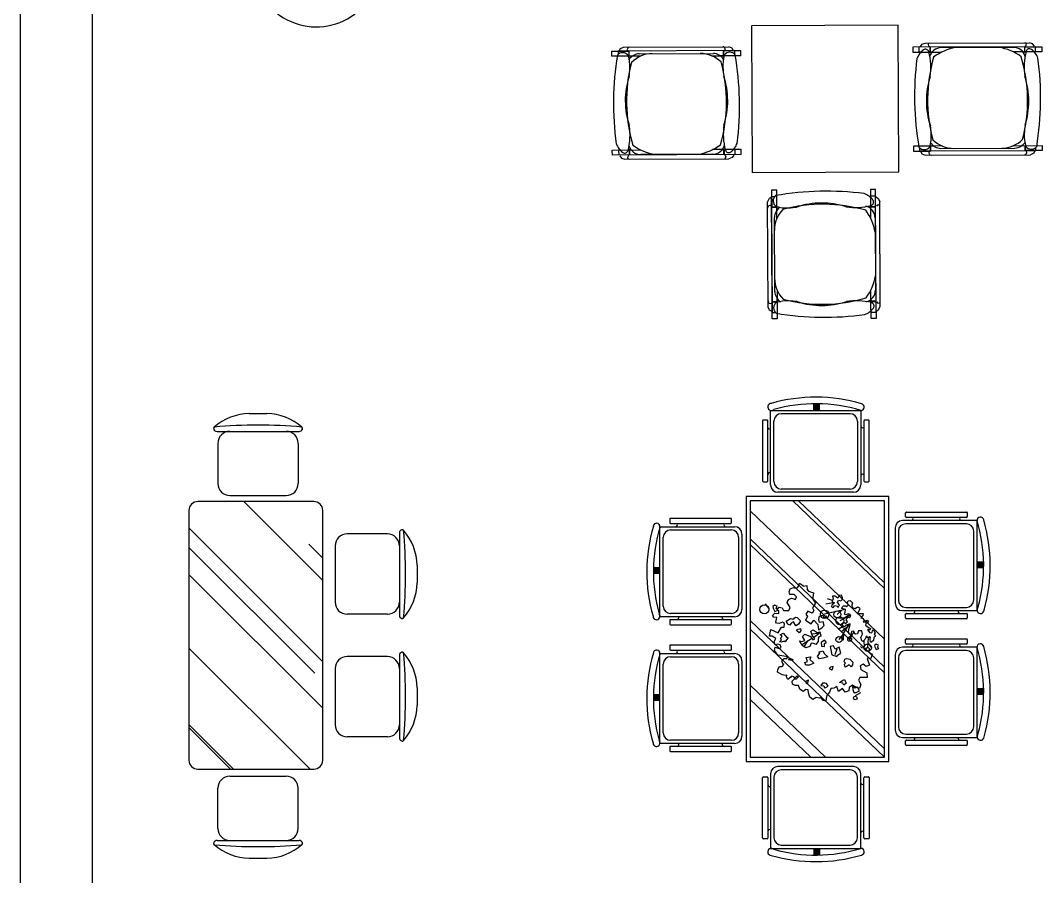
# Model space of a CAD drawing. Header units: inches. Extents: x 10.6 to 53.1, y 11.1 to 35.9.
# Drawn here: x 32.085 to 36.901, y 14.067 to 18.097 of the extents above; entities that cross this region are included whole.
import ezdxf

# ---------------------------------------------------------------- set-up
doc = ezdxf.new("R2010")
doc.units = ezdxf.units.IN
doc.header["$MEASUREMENT"] = 0
for name, color, linetype in [('02', 2, 'Continuous'), ('1', 1, 'Continuous'), ('4', 4, 'Continuous'), ('kadrbm', 4, 'Continuous')]:
    doc.layers.add(name, color=color, linetype=linetype)

# ---------------------------------------------------------------- blocks, each defined once
blk = doc.blocks.new('kadrbm')
at = {"layer": 'kadrbm', "color": 4}
blk.add_lwpolyline([(0, 0), (0, 24.7972), (21, 24.7972), (21, 0), (0, 0)], close=True, dxfattribs=at)
blk.add_lwpolyline([(20.6631, 0.3257), (20.6631, 24.4603), (0.3369, 24.4603), (0.3369, 0.3257), (20.6631, 0.3257)], dxfattribs=at)

msp = doc.modelspace()

# ---------------------------------------------------------------- hatches: boundary and pattern name
at = {"layer": '4'}
h = msp.add_hatch(dxfattribs=at)
h.set_pattern_fill('AR-RROOF', color=256, scale=0.5, angle=135, style=0)
h.set_pattern_definition([(135, (-59.54295, -227.2605), (-1.13137085, 0.4242641), [7.5, -1, 2.5, -0.5]), (135, (-60.18995, -226.96705), (-0.1166726, -0.8237794), [1.5, -0.165, 3, -0.375]), (135, (-60.02025, -227.38424), (-2.0753584, 1.60159686), [4, -0.7, 2, -0.5])])
h.paths.add_polyline_path([(32.9203, 15.8322, 0.414214), (32.8783, 15.7902), (32.8783, 14.6142, 0.414214), (32.9203, 14.5722), (33.4663, 14.5722, 0.414214), (33.5083, 14.6142), (33.5083, 15.7902, 0.414214), (33.4663, 15.8322)])

# ---------------------------------------------------------------- linework, layer by layer
at = {"layer": '02'}
for p, q in [((36.2171, 18.0753), (35.5261, 18.0724)), ((35.5261, 18.0724), (35.5291, 17.3809)), ((36.2201, 17.3839), (36.2171, 18.0753)), ((34.9024, 17.9507), (34.9093, 17.9646)), ((34.9093, 17.9646), (34.9245, 17.9716)), ((34.9245, 17.9716), (35.42, 17.9737)), ((35.4352, 17.9669), (35.42, 17.9737)), ((35.4422, 17.953), (35.4352, 17.9669)), ((36.8119, 17.9733), (36.2864, 17.9708)), ((36.2864, 17.9708), (36.2865, 17.9472)), ((36.3163, 17.9471), (36.3162, 17.9711)), ((36.321, 17.9737), (36.3292, 17.9848)), ((36.3292, 17.9848), (36.3444, 17.9904)), ((36.3444, 17.9904), (36.8344, 17.9925)), ((36.3668, 17.9476), (36.3667, 17.9711)), ((36.8628, 17.9735), (36.3671, 17.9714)), ((36.3671, 17.9714), (36.3672, 17.9473)), ((36.7591, 17.9705), (36.4199, 17.9691)), ((36.8119, 17.9733), (36.812, 17.9492)), ((36.8123, 17.973), (36.8926, 17.9734)), ((36.8124, 17.9495), (36.8123, 17.973)), ((36.8496, 17.987), (36.8344, 17.9925)), ((36.858, 17.976), (36.8496, 17.987)), ((36.8629, 17.9494), (36.8628, 17.9735)), ((36.8926, 17.9734), (36.8927, 17.9498)), ((34.8692, 17.952), (34.9495, 17.9523)), ((34.8693, 17.9284), (34.8692, 17.952)), ((35.0046, 17.929), (34.8693, 17.9284)), ((35.4456, 17.9549), (34.899, 17.9526)), ((34.899, 17.9526), (34.8991, 17.9375)), ((34.9495, 17.9523), (34.9496, 17.9288)), ((34.95, 17.9288), (34.9499, 17.9528)), ((34.9977, 17.9404), (35.347, 17.9419)), ((35.3402, 17.9305), (35.3948, 17.9307)), ((35.4755, 17.931), (35.3791, 17.9306)), ((35.3948, 17.9307), (35.3947, 17.9547)), ((35.4754, 17.9546), (35.3951, 17.9542)), ((35.3951, 17.9542), (35.3952, 17.9307)), ((35.4456, 17.9549), (35.4456, 17.9399)), ((35.4755, 17.931), (35.4754, 17.9546)), ((36.2865, 17.9472), (36.3668, 17.9476)), ((36.3228, 17.9471), (36.3163, 17.9471)), ((36.3752, 17.9474), (36.3612, 17.9473)), ((36.3672, 17.9473), (36.4204, 17.9476)), ((36.8927, 17.9498), (36.7587, 17.949)), ((36.804, 17.9492), (36.818, 17.9493)), ((36.8564, 17.9494), (36.8629, 17.9494)), ((34.8712, 17.4867), (35.0051, 17.4875)), ((34.8713, 17.4632), (34.8712, 17.4867)), ((34.901, 17.4871), (34.9011, 17.463)), ((34.9074, 17.4871), (34.901, 17.4871)), ((34.9599, 17.4873), (34.9459, 17.4873)), ((34.9514, 17.487), (34.9515, 17.4635)), ((34.952, 17.4633), (34.9519, 17.4873)), ((35.3967, 17.4892), (35.3434, 17.489)), ((35.3887, 17.4892), (35.4027, 17.4892)), ((35.3968, 17.4652), (35.3967, 17.4892)), ((35.4774, 17.4893), (35.3971, 17.4889)), ((35.3971, 17.4889), (35.3972, 17.4654)), ((35.4411, 17.4894), (35.4476, 17.4894)), ((35.4476, 17.4894), (35.4477, 17.4654)), ((35.4775, 17.4657), (35.4774, 17.4893)), ((36.3848, 17.5059), (36.2884, 17.5055)), ((36.2884, 17.5055), (36.2885, 17.482)), ((36.2885, 17.482), (36.3687, 17.4823)), ((36.3183, 17.4816), (36.3182, 17.4967)), ((36.8648, 17.4839), (36.3183, 17.4816)), ((36.3217, 17.4835), (36.3287, 17.4697)), ((36.3687, 17.4823), (36.3686, 17.5058)), ((36.4237, 17.5061), (36.3691, 17.5058)), ((36.3691, 17.5058), (36.3692, 17.4818)), ((36.4169, 17.4946), (36.7662, 17.4961)), ((36.7592, 17.5075), (36.8946, 17.5081)), ((36.8139, 17.5077), (36.814, 17.4837)), ((36.8144, 17.4842), (36.8143, 17.5077)), ((36.8947, 17.4845), (36.8144, 17.4842)), ((36.8615, 17.4858), (36.8546, 17.4719)), ((36.8648, 17.4839), (36.8648, 17.499)), ((36.8946, 17.5081), (36.8947, 17.4845)), ((35.4775, 17.4657), (34.8713, 17.4632)), ((34.9059, 17.4605), (34.9142, 17.4495)), ((34.9142, 17.4495), (34.9295, 17.444)), ((34.9295, 17.444), (35.4195, 17.4461)), ((35.344, 17.4675), (35.0048, 17.466)), ((35.4347, 17.4517), (35.4195, 17.4461)), ((35.4429, 17.4628), (35.4347, 17.4517)), ((36.3287, 17.4697), (36.3439, 17.4628)), ((36.3439, 17.4628), (36.8394, 17.4649)), ((36.8546, 17.4719), (36.8394, 17.4649)), ((35.5291, 17.3809), (36.2201, 17.3839)), ((35.6448, 17.2987), (35.6212, 17.2986)), ((35.6212, 17.2986), (35.6216, 17.2183)), ((35.6451, 17.2184), (35.6448, 17.2987)), ((36.1101, 17.3007), (36.0865, 17.3006)), ((36.0865, 17.3006), (36.0869, 17.2203)), ((36.1104, 17.2204), (36.1101, 17.3007)), ((35.6089, 17.2584), (35.6021, 17.2432)), ((35.6042, 16.7477), (35.6021, 17.2432)), ((35.6228, 17.2654), (35.6089, 17.2584)), ((35.623, 16.7731), (35.6209, 17.2688)), ((35.6209, 17.2688), (35.6359, 17.2688)), ((36.0864, 17.2707), (36.1104, 17.2708)), ((36.0864, 17.2643), (36.0864, 17.2707)), ((36.1128, 16.7243), (36.1104, 17.2708)), ((36.113, 17.2661), (36.1241, 17.2578)), ((36.1241, 17.2578), (36.1297, 17.2426)), ((36.1318, 16.7527), (36.1297, 17.2426)), ((35.6451, 17.218), (35.6211, 17.2179)), ((35.6211, 17.2179), (35.6232, 16.7222)), ((35.6216, 17.2183), (35.6451, 17.2184)), ((35.6451, 17.2209), (35.6452, 17.2023)), ((35.6453, 17.1633), (35.6451, 17.218)), ((36.0866, 17.2119), (36.0866, 17.2258)), ((36.1106, 17.22), (36.0866, 17.2199)), ((36.0866, 17.2199), (36.0868, 17.1666)), ((36.0869, 17.2203), (36.1104, 17.2204)), ((35.6354, 16.8209), (35.6339, 17.1702)), ((36.1083, 17.1672), (36.1098, 16.828)), ((35.6468, 16.8278), (35.647, 16.7732)), ((36.0885, 16.7751), (36.0883, 16.8283)), ((35.647, 16.7732), (35.623, 16.7731)), ((35.6235, 16.7727), (35.647, 16.7728)), ((35.6238, 16.6924), (35.6235, 16.7727)), ((35.647, 16.7703), (35.6469, 16.7889)), ((35.647, 16.7728), (35.6474, 16.6925)), ((36.0885, 16.7831), (36.0885, 16.7691)), ((36.1125, 16.7752), (36.0885, 16.7751)), ((36.0888, 16.7746), (36.1123, 16.7747)), ((36.0891, 16.6944), (36.0888, 16.7746)), ((36.1123, 16.7747), (36.1126, 16.6945)), ((35.6112, 16.7325), (35.6042, 16.7477)), ((35.6251, 16.7256), (35.6112, 16.7325)), ((35.6232, 16.7222), (35.6383, 16.7223)), ((36.0887, 16.7306), (36.0887, 16.7242)), ((36.0887, 16.7242), (36.1128, 16.7243)), ((36.1153, 16.7291), (36.1263, 16.7374)), ((36.1263, 16.7374), (36.1318, 16.7527)), ((35.6474, 16.6925), (35.6238, 16.6924)), ((36.1126, 16.6945), (36.0891, 16.6944)), ((35.8198, 16.2614), (35.8198, 16.2927)), ((35.8465, 16.2614), (35.8465, 16.2925)), ((35.6163, 15.9104), (35.6163, 16.2614)), ((35.6163, 16.2614), (36.0406, 16.2614)), ((36.0406, 16.2614), (36.0406, 15.9104)), ((36.0059, 15.8756), (35.651, 15.8756)), ((36.1528, 15.4233), (35.7204, 15.836)), ((36.1528, 15.4498), (35.7482, 15.836)), ((36.1528, 15.1848), (35.5201, 15.7887)), ((35.0956, 15.7138), (35.4466, 15.7138)), ((35.0956, 15.2895), (35.0956, 15.7138)), ((36.2022, 15.7081), (36.2022, 15.3533)), ((36.588, 15.7428), (36.237, 15.7428)), ((36.588, 15.3185), (36.588, 15.7428)), ((35.4813, 15.6791), (35.4813, 15.3242)), ((36.1528, 15.0523), (35.5201, 15.6562)), ((36.1528, 15.0258), (35.5201, 15.6297)), ((35.0956, 15.5197), (35.0644, 15.5197)), ((36.588, 15.5487), (36.6191, 15.5487)), ((36.588, 15.5221), (36.6193, 15.5221)), ((35.0956, 15.493), (35.0643, 15.493)), ((35.9072, 15.3657), (35.8835, 15.3741)), ((35.59, 15.3503), (35.6092, 15.3249)), ((35.9672, 15.3239), (35.8707, 15.3012)), ((35.9107, 15.3556), (35.876, 15.3497)), ((35.9501, 15.3199), (35.9301, 15.3008)), ((36.237, 15.3185), (36.588, 15.3185)), ((35.4466, 15.2895), (35.0956, 15.2895)), ((36.1528, 14.668), (35.5201, 15.2719)), ((35.9625, 15.2825), (35.9333, 15.2829)), ((35.9929, 15.2975), (35.9419, 15.2708)), ((35.9915, 15.3003), (35.9625, 15.2825)), ((36.1528, 14.6282), (35.5201, 15.2321)), ((35.9593, 15.2457), (35.9341, 15.23)), ((35.9502, 15.2199), (35.9763, 15.2416)), ((35.9864, 15.2543), (35.9597, 15.2139)), ((35.9763, 15.2416), (35.981, 15.2507)), ((36.0087, 15.2193), (35.9882, 15.1832)), ((35.8081, 15.1852), (35.7663, 15.1597)), ((35.7895, 15.1759), (35.7733, 15.1481)), ((35.8498, 15.2131), (35.8115, 15.2073)), ((35.844, 15.2096), (35.8196, 15.1922)), ((35.9576, 15.2082), (35.9381, 15.1825)), ((35.9567, 15.1795), (35.9576, 15.2082)), ((35.9597, 15.2139), (35.9584, 15.1795)), ((35.9979, 15.2025), (35.982, 15.1891)), ((36.0545, 15.1769), (36.0561, 15.1486)), ((36.0756, 15.1907), (36.073, 15.1441)), ((35.9275, 15.1377), (35.9182, 15.1099)), ((36.0756, 15.1654), (36.0915, 15.1442)), ((36.588, 15.146), (36.237, 15.146)), ((36.588, 14.7217), (36.588, 15.146)), ((35.0956, 15.117), (35.4466, 15.117)), ((35.0956, 14.6927), (35.0956, 15.117)), ((35.4813, 15.0823), (35.4813, 14.7274)), ((36.2022, 15.1113), (36.2022, 14.7564)), ((35.8751, 14.6282), (35.5201, 14.9671)), ((36.0391, 14.9315), (36.0148, 14.9172)), ((36.588, 14.9519), (36.6191, 14.9519)), ((35.0956, 14.8962), (35.0643, 14.8962)), ((35.0956, 14.9229), (35.0644, 14.9229)), ((35.8057, 14.6282), (35.5201, 14.9008)), ((36.588, 14.9253), (36.6193, 14.9253)), ((35.4466, 14.6927), (35.0956, 14.6927)), ((36.237, 14.7217), (36.588, 14.7217)), ((35.6163, 14.5501), (35.6163, 14.199)), ((36.0059, 14.5848), (35.651, 14.5848)), ((36.0406, 14.199), (36.0406, 14.5501)), ((35.6163, 14.199), (36.0406, 14.199)), ((35.8198, 14.199), (35.8198, 14.1677)), ((35.8465, 14.199), (35.8465, 14.1679))]:
    msp.add_line(p, q, dxfattribs=at)
for points in [[(35.5783, 16.212), (35.5783, 15.9291)], [(35.6006, 16.2156), (35.5822, 16.2156)], [(35.6028, 15.9279), (35.6028, 16.2134)], [(36.0554, 16.212), (36.0554, 15.9291)], [(36.0777, 16.2156), (36.0593, 16.2156)], [(36.0799, 15.9279), (36.0799, 16.2134)], [(35.5825, 15.9247), (35.5996, 15.9247)], [(36.0596, 15.9247), (36.0766, 15.9247)], [(35.1414, 15.7509), (35.1414, 15.7325)], [(35.4291, 15.7531), (35.1435, 15.7531)], [(35.4322, 15.7328), (35.4322, 15.7498)], [(36.2513, 15.7618), (36.2513, 15.7789)], [(36.2545, 15.7821), (36.5401, 15.7821)], [(36.5386, 15.7576), (36.2557, 15.7576)], [(36.5422, 15.7799), (36.5422, 15.7615)], [(35.1449, 15.7286), (35.4279, 15.7286)], [(36.0399, 15.1504), (36.0439, 15.1444), (36.0653, 15.1413), (36.0734, 15.1473), (36.0815, 15.1392), (36.0774, 15.1251), (36.0917, 15.1149), (36.0947, 15.1099), (36.0865, 15.0917), (36.0795, 15.0947), (36.0713, 15.0928), (36.0753, 15.0784), (36.0815, 15.0622), (36.0663, 15.0549), (36.052, 15.0672), (36.0378, 15.0593), (36.0409, 15.042), (36.0694, 15.0256), (36.0703, 15.0043), (36.0368, 15.0033), (36.0307, 14.991), (36.0409, 14.9708), (36.0347, 14.9525), (36.0187, 14.9586), (36.0014, 14.9679), (35.986, 14.9567), (35.9851, 14.9413), (35.9668, 14.9354), (35.9546, 14.9515), (35.9363, 14.9373), (35.9273, 14.9608), (35.9142, 14.9535), (35.8998, 14.9516), (35.8938, 14.9352), (35.8815, 14.9192), (35.8776, 14.9048), (35.8765, 14.8917), (35.8634, 14.8948), (35.8522, 14.9098), (35.8451, 14.9069), (35.8309, 14.909), (35.8156, 14.8998), (35.8004, 14.9109), (35.7954, 14.9321), (35.7935, 14.9464), (35.7821, 14.9475), (35.7691, 14.9383), (35.7537, 14.9495), (35.7477, 14.9656), (35.7325, 14.9666), (35.7194, 14.9718), (35.7184, 14.987), (35.7285, 14.9972), (35.7386, 14.9972), (35.7477, 15.0064), (35.7417, 15.0103), (35.7304, 15.0012), (35.7253, 15.0064), (35.7152, 15.0105), (35.7121, 15.0053), (35.6969, 14.9943), (35.6909, 15.0062), (35.693, 15.0145), (35.6857, 15.0134), (35.6705, 15.0165), (35.6493, 15.0295), (35.6503, 15.0409), (35.6583, 15.055), (35.6707, 15.055), (35.6786, 15.0651), (35.6736, 15.0683), (35.6695, 15.0825), (35.6797, 15.0927), (35.693, 15.0936), (35.697, 15.1017), (35.6503, 15.1096), (35.6351, 15.131), (35.6381, 15.146), (35.6564, 15.1402), (35.6655, 15.1452), (35.6614, 15.1573), (35.6483, 15.1604), (35.6372, 15.1573), (35.6331, 15.1714), (35.6402, 15.1868), (35.6239, 15.1989), (35.6108, 15.1978), (35.6179, 15.2294), (35.6514, 15.2146), (35.6675, 15.2407), (35.6808, 15.2415), (35.6818, 15.2588), (35.6726, 15.2642), (35.6564, 15.2579), (35.6433, 15.259), (35.641, 15.265), (35.6462, 15.2864), (35.631, 15.2875), (35.6259, 15.2964), (35.636, 15.3066), (35.6544, 15.3046), (35.6554, 15.3156), (35.6474, 15.3218), (35.6564, 15.335), (35.6708, 15.331), (35.6768, 15.3187), (35.702, 15.3198), (35.7082, 15.3339), (35.6949, 15.3572), (35.7, 15.3705), (35.7153, 15.3776), (35.7214, 15.3757), (35.7335, 15.3716), (35.7376, 15.3837), (35.7264, 15.3949), (35.7062, 15.3951), (35.7041, 15.4072), (35.7083, 15.4213), (35.7243, 15.4274), (35.7397, 15.4224), (35.7468, 15.4336), (35.7528, 15.4476), (35.7659, 15.4386), (35.7701, 15.4345), (35.7863, 15.4365), (35.7884, 15.4182), (35.7944, 15.4101), (35.8188, 15.402), (35.8148, 15.3797), (35.8157, 15.3726), (35.8269, 15.3535), (35.8137, 15.3321), (35.8198, 15.3198), (35.8125, 15.3067), (35.8004, 15.3108), (35.7913, 15.3158), (35.7813, 15.3017), (35.7894, 15.2915), (35.7801, 15.2742), (35.8077, 15.2569), (35.8198, 15.2732), (35.8391, 15.2538), (35.842, 15.2285), (35.8574, 15.2376), (35.8686, 15.2488), (35.8635, 15.2661), (35.8462, 15.263), (35.8431, 15.2761), (35.8471, 15.2925), (35.8624, 15.2975), (35.8645, 15.2854), (35.8816, 15.2946)], [(35.1414, 15.2738), (35.1414, 15.2554)], [(35.4291, 15.276), (35.1435, 15.276)], [(35.4322, 15.2557), (35.4322, 15.2728)], [(36.2513, 15.2848), (36.2513, 15.3018)], [(36.2545, 15.3051), (36.5401, 15.3051)], [(36.5386, 15.2805), (36.2557, 15.2805)], [(36.5422, 15.3029), (36.5422, 15.2845)], [(35.1449, 15.2515), (35.4279, 15.2515)], [(36.2513, 15.165), (36.2513, 15.1821)], [(36.2545, 15.1853), (36.5401, 15.1853)], [(36.5422, 15.1831), (36.5422, 15.1647)], [(35.1414, 15.1541), (35.1414, 15.1357)], [(35.4291, 15.1563), (35.1435, 15.1563)], [(35.1449, 15.1317), (35.4279, 15.1317)], [(35.4322, 15.136), (35.4322, 15.153)], [(36.5386, 15.1608), (36.2557, 15.1608)], [(36.2513, 14.688), (36.2513, 14.705)], [(36.2545, 14.7083), (36.5401, 14.7083)], [(36.5422, 14.706), (36.5422, 14.6877)], [(35.1414, 14.677), (35.1414, 14.6586)], [(35.4291, 14.6792), (35.1435, 14.6792)], [(35.1449, 14.6547), (35.4279, 14.6547)], [(35.4322, 14.6589), (35.4322, 14.676)], [(36.5386, 14.6837), (36.2557, 14.6837)], [(35.5783, 14.2484), (35.5783, 14.5314)], [(35.5825, 14.5357), (35.5996, 14.5357)], [(35.6028, 14.5325), (35.6028, 14.247)], [(36.0554, 14.2484), (36.0554, 14.5314)], [(36.0596, 14.5357), (36.0766, 14.5357)], [(36.0799, 14.5325), (36.0799, 14.247)], [(35.6006, 14.2448), (35.5822, 14.2448)], [(36.0777, 14.2448), (36.0593, 14.2448)]]:
    msp.add_lwpolyline(points, dxfattribs=at)
for points in [[(35.9048, 15.3445), (35.903, 15.3379), (35.9089, 15.332), (35.919, 15.3421), (35.9294, 15.3403), (35.9336, 15.3327), (35.941, 15.3454), (35.9318, 15.3563), (35.936, 15.3674), (35.9469, 15.3648), (35.9546, 15.3724), (35.9547, 15.3792), (35.9504, 15.3919), (35.9393, 15.3894), (35.9327, 15.3776), (35.9183, 15.3868), (35.9082, 15.3868), (35.9107, 15.3726), (35.9048, 15.3615), (35.9166, 15.3546)], [(36.0738, 15.2261), (36.0822, 15.216), (36.0907, 15.2145), (36.094, 15.2178), (36.0959, 15.2228), (36.0992, 15.2278), (36.1016, 15.2254), (36.1085, 15.2136), (36.1033, 15.2084), (36.1101, 15.2016), (36.1068, 15.1966), (36.1018, 15.1916), (36.1, 15.178), (36.0915, 15.1696), (36.0872, 15.1704), (36.0849, 15.1831), (36.0865, 15.1933), (36.0832, 15.1949), (36.0756, 15.1907), (36.0712, 15.1916), (36.0714, 15.1983), (36.0653, 15.1957), (36.0594, 15.1832), (36.0501, 15.1739), (36.0459, 15.1763), (36.0407, 15.1916), (36.0492, 15.2084), (36.0451, 15.2229), (36.034, 15.2237), (36.03, 15.2228), (36.0256, 15.2101), (36.018, 15.2077), (36.0121, 15.2101), (36.0087, 15.2219), (35.9969, 15.2202), (35.9935, 15.2068), (35.9859, 15.2075), (35.9835, 15.2186), (35.9868, 15.2354), (35.9892, 15.2448), (35.9901, 15.2557), (35.9724, 15.2498), (35.9648, 15.2422), (35.9556, 15.2465), (35.9538, 15.2583), (35.9639, 15.2635), (35.9699, 15.2575), (35.9776, 15.2651), (35.9715, 15.276), (35.98, 15.288), (35.9884, 15.2862), (35.9936, 15.298), (35.9825, 15.3039), (35.9707, 15.299), (35.9648, 15.3015), (35.9674, 15.3107), (35.9681, 15.3235), (35.9521, 15.3294), (35.9546, 15.337), (35.9587, 15.3412), (35.9707, 15.3411), (35.9741, 15.3362), (35.9816, 15.3437), (35.9775, 15.3565), (35.9809, 15.3648), (35.9901, 15.3657), (35.9986, 15.3589), (36.0011, 15.3547), (35.9986, 15.3437), (35.9995, 15.3327), (36.0147, 15.3293), (36.0248, 15.3362), (36.034, 15.3319), (36.0367, 15.326), (36.0298, 15.3142), (36.0257, 15.3048), (36.0375, 15.3048), (36.0527, 15.3048), (36.0501, 15.2956), (36.0416, 15.2854), (36.0527, 15.2812), (36.056, 15.2693), (36.0527, 15.266), (36.0628, 15.2642), (36.0704, 15.2736), (36.0772, 15.2651), (36.0638, 15.2566), (36.0628, 15.2507), (36.0747, 15.2405), (36.0865, 15.2339), (36.0797, 15.2271), (36.0738, 15.2313)], [(35.6285, 15.3301), (35.6356, 15.3147), (35.6497, 15.3209), (35.6427, 15.328), (35.6478, 15.3391), (35.6345, 15.3441), (35.6264, 15.338)], [(35.7478, 15.2548), (35.735, 15.2467), (35.7234, 15.2652), (35.713, 15.2594), (35.706, 15.2501), (35.6968, 15.2548), (35.6898, 15.2687), (35.7095, 15.2814), (35.7211, 15.2791), (35.7327, 15.2884), (35.742, 15.2861), (35.7571, 15.271)], [(35.7582, 15.2235), (35.7512, 15.2142), (35.7397, 15.2235), (35.742, 15.2304), (35.757, 15.2339)], [(35.8486, 15.2189), (35.8521, 15.1991), (35.8428, 15.1945), (35.8394, 15.1841), (35.8405, 15.1736), (35.8289, 15.1597), (35.8196, 15.1644), (35.8069, 15.1655), (35.8011, 15.1504), (35.7825, 15.1435), (35.7651, 15.1539), (35.7524, 15.1759), (35.764, 15.1736), (35.7779, 15.1783), (35.7663, 15.1968), (35.7779, 15.2084), (35.8034, 15.1968), (35.815, 15.1806), (35.8243, 15.1852), (35.8115, 15.2026), (35.8057, 15.2223), (35.8162, 15.2281), (35.8359, 15.2154)], [(35.6654, 15.1701), (35.6585, 15.1724), (35.6678, 15.1817), (35.6631, 15.1864), (35.6701, 15.2003), (35.6608, 15.2049), (35.6747, 15.2119), (35.6921, 15.1922), (35.6991, 15.1922), (35.6851, 15.1713), (35.6817, 15.1748)], [(35.8695, 15.1794), (35.8544, 15.169), (35.8556, 15.1516), (35.8707, 15.1505), (35.8707, 15.1644), (35.8788, 15.1678)], [(35.8614, 15.0948), (35.8463, 15.0913), (35.837, 15.1029), (35.844, 15.1122), (35.8475, 15.1203), (35.844, 15.1238), (35.8614, 15.1296), (35.8695, 15.1145), (35.8857, 15.1006)], [(35.9124, 15.1528), (35.8973, 15.1493), (35.9043, 15.1099), (35.9298, 15.1029), (35.9309, 15.1087), (35.9472, 15.118), (35.9391, 15.147), (35.9194, 15.1365)], [(36.1076, 15.1485), (36.1135, 15.1357), (36.1253, 15.1409), (36.1194, 15.1468), (36.1238, 15.156), (36.1127, 15.1602), (36.1059, 15.1552)], [(35.706, 15.0855), (35.7002, 15.0866), (35.706, 15.0948), (35.7211, 15.089), (35.7176, 15.0832)], [(35.7988, 15.0623), (35.7825, 15.0623), (35.7779, 15.0739), (35.7906, 15.0797), (35.7837, 15.0983), (35.8057, 15.1017), (35.8011, 15.0878), (35.8196, 15.0716)], [(35.9692, 15.0705), (35.9622, 15.0774), (35.9657, 15.0902), (35.9738, 15.0937), (35.9889, 15.0902), (36.0028, 15.0763), (36.0017, 15.0635), (35.9947, 15.0542), (35.9854, 15.0635), (35.9773, 15.0577), (35.9669, 15.0519), (35.9634, 15.067)], [(35.9043, 15.0403), (35.9077, 15.0415), (35.9101, 15.0554), (35.8985, 15.0531), (35.8915, 15.0461)], [(35.7813, 14.9869), (35.7837, 14.9754), (35.7918, 14.9765), (35.7953, 14.9916)], [(35.8613, 14.9765), (35.8532, 14.9661), (35.8671, 14.9638), (35.8695, 14.9545), (35.8764, 14.9568), (35.8869, 14.9626), (35.8787, 14.9754), (35.8718, 14.9777)], [(35.9715, 14.9777), (35.9611, 14.9673), (35.9564, 14.9766), (35.9413, 14.98), (35.9564, 14.9905), (35.9645, 14.9939)], [(36.0077, 14.9326), (36.0189, 14.9334), (36.0341, 14.9407), (36.026, 14.9588), (36.0137, 14.9528), (36.0015, 14.9609), (36.0036, 14.9467)]]:
    msp.add_lwpolyline(points, close=True, dxfattribs=at)
for centre, radius in [((35.5869, 15.3247), 0.0209), ((35.8707, 15.3012), 0.0202), ((35.9301, 15.3008), 0.0162), ((35.9419, 15.2708), 0.0186), ((35.9381, 15.1825), 0.0141), ((35.9882, 15.1832), 0.00906), ((36.073, 15.1441), 0.0174), ((36.0148, 14.9072), 0.00863)]:
    msp.add_circle(centre, radius, dxfattribs=at)
for centre, radius, start, end in [((34.9536, 17.9597), 0.012, 90.2446, 202.8912), ((35.391, 17.9616), 0.012, 337.598, 90.2446), ((36.3652, 17.9828), 0.00768, 90.2446, 259.8609), ((36.4202, 17.9116), 0.0575, 90.2446, 165.6611), ((36.5256, 17.7384), 0.2341, 99.4375, 127.301), ((36.6553, 17.7389), 0.2341, 53.1882, 81.0516), ((36.7593, 17.913), 0.0575, 14.8281, 90.2446), ((36.8137, 17.9847), 0.00768, 280.6282, 90.2446), ((36.8342, 17.9478), 0.0161, 53.3833, 165.704), ((36.2865, 17.7055), 1.4098, 170.6874, 187.7195), ((34.9202, 17.9133), 0.0321, 36.8372, 140.7863), ((34.7896, 17.8817), 0.1644, 357.0118, 18.02), ((35.0039, 17.873), 0.0677, 95.2547, 143.1118), ((35.0606, 17.8003), 0.1404, 90.2446, 134.8773), ((35.2853, 17.8012), 0.1404, 45.6118, 90.2446), ((35.3414, 17.8744), 0.0677, 37.3773, 85.2344), ((35.5556, 17.885), 0.1644, 162.4691, 183.4773), ((35.4247, 17.9155), 0.0321, 39.7028, 143.652), ((34.0602, 17.696), 1.4098, 352.7696, 9.8017), ((37.7036, 17.7405), 1.4098, 172.7696, 189.8017), ((36.3897, 17.8866), 0.0902, 127.1059, 159.6713), ((36.345, 17.9457), 0.0161, 14.7851, 127.1059), ((37.0743, 17.7238), 0.7192, 163.7828, 195.219), ((36.074, 17.8742), 0.2964, 351.8558, 14.7851), ((36.1068, 17.7196), 0.7192, 345.2702, 16.7063), ((37.1058, 17.8786), 0.2964, 165.704, 188.6333), ((36.79, 17.8883), 0.0902, 20.8178, 53.3833), ((35.4774, 17.731), 1.4098, 350.6874, 7.7195), ((35.6571, 17.7169), 0.7192, 165.2702, 196.7063), ((34.4618, 17.8988), 0.4926, 352.4278, 357.0118), ((34.6895, 17.7128), 0.7192, 343.7828, 15.219), ((35.8832, 17.9049), 0.4926, 183.4773, 188.0614), ((35.3047, 17.7197), 0.3725, 162.1401, 198.3491), ((35.0419, 17.7186), 0.3725, 342.1401, 18.3491), ((36.7219, 17.718), 0.3725, 162.1401, 198.3491), ((36.4592, 17.7168), 0.3725, 342.1401, 18.3491), ((34.6581, 17.5579), 0.2964, 345.704, 8.6333), ((35.6899, 17.5623), 0.2964, 171.8558, 194.7851), ((35.8807, 17.5316), 0.4926, 3.4773, 8.0614), ((37.3021, 17.5377), 0.4926, 172.4278, 177.0118), ((36.2082, 17.5515), 0.1644, 342.4691, 3.4773), ((36.4786, 17.6353), 0.1404, 225.6118, 270.2446), ((36.7033, 17.6363), 0.1404, 270.2446, 314.8773), ((36.9743, 17.5548), 0.1644, 177.0118, 198.02), ((34.9738, 17.5482), 0.0902, 200.8178, 233.3833), ((34.9297, 17.4887), 0.0161, 233.3833, 345.704), ((35.0045, 17.5235), 0.0575, 194.8281, 270.2446), ((35.1085, 17.6976), 0.2341, 233.1882, 261.0516), ((35.2382, 17.6981), 0.2341, 279.4375, 307.301), ((35.3437, 17.5249), 0.0575, 270.2446, 345.6611), ((35.4189, 17.4908), 0.0161, 194.7851, 307.1059), ((35.3742, 17.5499), 0.0902, 307.1059, 339.6713), ((36.3391, 17.521), 0.0321, 219.7028, 323.652), ((36.4225, 17.5621), 0.0677, 217.3773, 265.2344), ((36.76, 17.5635), 0.0677, 275.2547, 323.1118), ((36.8103, 17.4768), 0.012, 270.2446, 22.8912), ((36.8437, 17.5232), 0.0321, 216.8372, 320.7863), ((34.9502, 17.4518), 0.00768, 100.6282, 270.2446), ((35.3987, 17.4537), 0.00768, 270.2446, 79.8609), ((36.3729, 17.4749), 0.012, 157.598, 270.2446), ((35.8798, 15.8834), 1.4098, 82.7696, 99.8017), ((35.6603, 17.2479), 0.0321, 129.7028, 233.652), ((36.0259, 17.1974), 0.0902, 37.1059, 69.6713), ((36.085, 17.2421), 0.0161, 284.7851, 37.1059), ((35.6142, 17.2141), 0.012, 67.598, 180.2446), ((35.7014, 17.1646), 0.0677, 127.3773, 175.2344), ((35.7746, 17.1085), 0.1404, 135.6118, 180.2446), ((35.6908, 17.3788), 0.1644, 252.4691, 273.4773), ((35.863, 16.5127), 0.7192, 73.7828, 105.219), ((35.6709, 17.7064), 0.4926, 273.4773, 278.0614), ((35.8572, 16.8651), 0.3725, 72.1401, 108.3491), ((36.0135, 17.5131), 0.2964, 261.8558, 284.7851), ((35.8777, 17.0614), 0.2341, 9.4375, 37.301), ((36.0509, 17.1669), 0.0575, 0.2446, 75.6611), ((36.1221, 17.2219), 0.00768, 0.2446, 169.8609), ((35.7755, 16.8838), 0.1404, 180.2446, 224.8773), ((35.8782, 16.9317), 0.2341, 323.1882, 351.0516), ((35.7028, 16.8271), 0.0677, 185.2547, 233.1118), ((36.0523, 16.8277), 0.0575, 284.8281, 0.2446), ((35.6161, 16.7768), 0.012, 180.2446, 292.8912), ((35.6625, 16.7434), 0.0321, 126.8372, 230.7863), ((35.6941, 16.6128), 0.1644, 87.0118, 108.02), ((35.8589, 17.4803), 0.7192, 255.2702, 286.7063), ((35.677, 16.285), 0.4926, 82.4278, 87.0118), ((35.8561, 17.1278), 0.3725, 252.1401, 288.3491), ((36.0179, 16.4813), 0.2964, 75.704, 98.6333), ((36.0871, 16.7528), 0.0161, 323.3833, 75.704), ((36.124, 16.7734), 0.00768, 190.6282, 0.2446), ((35.8703, 18.1097), 1.4098, 260.6874, 277.7195), ((36.0276, 16.797), 0.0902, 290.8178, 323.3833), ((35.6195, 16.2777), 0.0166, 92.7489, 313.4347), ((35.8285, 15.5594), 0.7642, 73.6373, 105.9336), ((35.8285, 15.5594), 0.7333, 73.1838, 105.6307), ((36.041, 16.2771), 0.0158, 268.4613, 80.1028), ((35.5825, 16.2113), 0.00429, 82.9542, 170.2645), ((35.5825, 16.2113), 0.00429, 189.7355, 190.3526), ((35.6004, 16.2131), 0.00247, 353.7149, 86.5855), ((35.6146, 16.1854), 0.0128, 200.3388, 277.6988), ((36.051, 16.1901), 0.0106, 191.0144, 290.24), ((36.0596, 16.2113), 0.00429, 82.9542, 170.2645), ((36.0596, 16.2113), 0.00429, 189.7355, 190.3526), ((36.0774, 16.2131), 0.00247, 353.7149, 86.5855), ((35.615, 15.957), 0.0126, 84.3151, 173.046), ((36.0502, 15.9501), 0.0103, 68.9676, 158.8132), ((35.5835, 15.9298), 0.00521, 171.0989, 171.4125), ((35.5835, 15.9298), 0.00521, 188.5875, 259.6108), ((35.5992, 15.9284), 0.00369, 261.0991, 11.4262), ((35.651, 15.9104), 0.0347, 180, 270), ((36.0059, 15.9104), 0.0347, 270, 0), ((36.0605, 15.9298), 0.00521, 171.0989, 171.4125), ((36.0605, 15.9298), 0.00521, 188.5875, 259.6108), ((36.0762, 15.9284), 0.00369, 261.0991, 11.4262), ((35.1438, 15.7506), 0.00247, 83.7149, 176.5855), ((35.4286, 15.7494), 0.00369, 351.0991, 101.4262), ((36.255, 15.7785), 0.00369, 78.5738, 188.9009), ((36.2564, 15.7628), 0.00521, 190.3892, 261.4125), ((36.2564, 15.7628), 0.00521, 278.5875, 278.901), ((36.2767, 15.7525), 0.0103, 291.1868, 21.0324), ((36.5167, 15.7532), 0.0106, 159.76, 258.9856), ((36.5379, 15.7618), 0.00429, 259.6474, 260.2645), ((36.5379, 15.7618), 0.00429, 279.7355, 7.0458), ((36.5397, 15.7797), 0.00247, 3.4145, 96.2851), ((36.6037, 15.7433), 0.0158, 9.8972, 181.5387), ((35.7976, 15.5016), 0.7642, 163.6373, 195.9336), ((35.7976, 15.5016), 0.7333, 163.1838, 195.6307), ((35.0798, 15.7142), 0.0158, 358.4613, 170.1028), ((35.1456, 15.7328), 0.00429, 172.9542, 260.2645), ((35.1456, 15.7328), 0.00429, 279.7355, 280.3526), ((35.1669, 15.7242), 0.0106, 281.0144, 20.24), ((35.4068, 15.7234), 0.0103, 158.9676, 248.8132), ((35.4271, 15.7337), 0.00521, 261.099, 261.4125), ((35.4271, 15.7337), 0.00521, 278.5875, 349.6108), ((35.4466, 15.6791), 0.0347, 0, 90), ((36.237, 15.7081), 0.0347, 90, 180), ((35.886, 15.5307), 0.7333, 344.3693, 16.8162), ((35.886, 15.5307), 0.7642, 344.0664, 16.3627), ((35.4466, 15.3242), 0.0347, 270, 0), ((36.237, 15.3533), 0.0347, 180, 270), ((36.2836, 15.3173), 0.0126, 276.954, 5.6849), ((36.512, 15.3168), 0.0128, 172.3012, 249.6612), ((36.6043, 15.3217), 0.0166, 136.5653, 357.2511), ((35.0793, 15.2926), 0.0166, 182.7489, 43.4347), ((35.1438, 15.2736), 0.00247, 83.7149, 176.5855), ((35.1716, 15.2878), 0.0128, 290.3388, 7.6988), ((35.3999, 15.2882), 0.0126, 174.3151, 263.046), ((35.4286, 15.2724), 0.00369, 351.0991, 101.4262), ((36.255, 15.3014), 0.00369, 78.5738, 188.9009), ((36.2564, 15.2857), 0.00521, 190.3892, 261.4125), ((36.2564, 15.2857), 0.00521, 278.5875, 278.901), ((36.5379, 15.2848), 0.00429, 259.6474, 260.2645), ((36.5379, 15.2848), 0.00429, 279.7355, 7.0458), ((36.5397, 15.3026), 0.00247, 3.4145, 96.2851), ((35.1456, 15.2557), 0.00429, 172.9542, 260.2645), ((35.1456, 15.2557), 0.00429, 279.7355, 280.3526), ((35.4271, 15.2567), 0.00521, 261.099, 261.4125), ((35.4271, 15.2567), 0.00521, 278.5875, 349.6108), ((36.255, 15.1816), 0.00369, 78.5738, 188.9009), ((36.5397, 15.1829), 0.00247, 3.4145, 96.2851), ((35.0798, 15.1174), 0.0158, 358.4613, 170.1028), ((35.1438, 15.1538), 0.00247, 83.7149, 176.5855), ((35.1456, 15.136), 0.00429, 172.9542, 260.2645), ((35.1456, 15.136), 0.00429, 279.7355, 280.3526), ((35.1669, 15.1273), 0.0106, 281.0144, 20.24), ((35.4068, 15.1266), 0.0103, 158.9676, 248.8132), ((35.4271, 15.1369), 0.00521, 261.099, 261.4125), ((35.4286, 15.1526), 0.00369, 351.0991, 101.4262), ((35.4271, 15.1369), 0.00521, 278.5875, 349.6108), ((36.237, 15.1113), 0.0347, 90, 180), ((36.2564, 15.1659), 0.00521, 190.3892, 261.4125), ((36.2564, 15.1659), 0.00521, 278.5875, 278.901), ((36.2767, 15.1557), 0.0103, 291.1868, 21.0324), ((36.5167, 15.1564), 0.0106, 159.76, 258.9856), ((36.5379, 15.165), 0.00429, 259.6474, 260.2645), ((36.5379, 15.165), 0.00429, 279.7355, 7.0458), ((36.6037, 15.1465), 0.0158, 9.8972, 181.5387), ((35.886, 14.9339), 0.7333, 344.3693, 16.8162), ((35.886, 14.9339), 0.7642, 344.0664, 16.3627), ((35.7976, 14.9048), 0.7642, 163.6373, 195.9336), ((35.7976, 14.9048), 0.7333, 163.1838, 195.6307), ((35.4466, 15.0823), 0.0347, 0, 90), ((36.237, 14.7564), 0.0347, 180, 270), ((36.6043, 14.7249), 0.0166, 136.5653, 357.2511), ((35.0793, 14.6958), 0.0166, 182.7489, 43.4347), ((35.1716, 14.691), 0.0128, 290.3388, 7.6988), ((35.3999, 14.6914), 0.0126, 174.3151, 263.046), ((35.4466, 14.7274), 0.0347, 270, 0), ((36.255, 14.7046), 0.00369, 78.5738, 188.9009), ((36.2564, 14.6889), 0.00521, 190.3892, 261.4125), ((36.2836, 14.7205), 0.0126, 276.954, 5.6849), ((36.512, 14.72), 0.0128, 172.3012, 249.6612), ((36.5379, 14.688), 0.00429, 279.7355, 7.0458), ((36.5397, 14.7058), 0.00247, 3.4145, 96.2851), ((35.1438, 14.6768), 0.00247, 83.7149, 176.5855), ((35.1456, 14.6589), 0.00429, 172.9542, 260.2645), ((35.1456, 14.6589), 0.00429, 279.7355, 280.3526), ((35.4271, 14.6598), 0.00521, 261.099, 261.4125), ((35.4286, 14.6755), 0.00369, 351.0991, 101.4262), ((35.4271, 14.6598), 0.00521, 278.5875, 349.6108), ((36.2564, 14.6889), 0.00521, 278.5875, 278.901), ((36.5379, 14.688), 0.00429, 259.6474, 260.2645), ((35.651, 14.5501), 0.0347, 90, 180), ((36.0059, 14.5501), 0.0347, 0, 90), ((35.5835, 14.5306), 0.00521, 100.3892, 171.4125), ((35.5835, 14.5306), 0.00521, 188.5875, 188.9011), ((35.5992, 14.532), 0.00369, 348.5738, 98.9009), ((35.615, 14.5034), 0.0126, 186.954, 275.6849), ((36.0502, 14.5103), 0.0103, 201.1868, 291.0324), ((36.0605, 14.5306), 0.00521, 100.3892, 171.4125), ((36.0605, 14.5306), 0.00521, 188.5875, 188.9011), ((36.0762, 14.532), 0.00369, 348.5738, 98.9009), ((35.6146, 14.275), 0.0128, 82.3012, 159.6612), ((36.051, 14.2703), 0.0106, 69.76, 168.9856), ((35.5825, 14.2491), 0.00429, 169.6474, 170.2645), ((35.5825, 14.2491), 0.00429, 189.7355, 277.0458), ((35.6004, 14.2473), 0.00247, 273.4145, 6.2851), ((36.0596, 14.2491), 0.00429, 169.6474, 170.2645), ((36.0596, 14.2491), 0.00429, 189.7355, 277.0458), ((36.0774, 14.2473), 0.00247, 273.4145, 6.2851), ((35.6195, 14.1827), 0.0166, 46.5653, 267.2511), ((35.8285, 14.901), 0.7642, 254.0664, 286.3627), ((35.8285, 14.901), 0.7333, 254.3693, 286.8162), ((36.041, 14.1833), 0.0158, 279.8972, 91.5387)]:
    msp.add_arc(centre, radius, start, end, dxfattribs=at)
for points in [[(35.8198, 16.2614), (35.8198, 16.2927), (35.8465, 16.2614), (35.8465, 16.2925)], [(35.0956, 15.493), (35.0643, 15.493), (35.0956, 15.5197), (35.0644, 15.5197)], [(36.588, 15.5221), (36.6193, 15.5221), (36.588, 15.5487), (36.6191, 15.5487)], [(36.588, 14.9253), (36.6193, 14.9253), (36.588, 14.9519), (36.6191, 14.9519)], [(35.0956, 14.8962), (35.0643, 14.8962), (35.0956, 14.9229), (35.0644, 14.9229)], [(35.8198, 14.199), (35.8198, 14.1677), (35.8465, 14.199), (35.8465, 14.1679)]]:
    msp.add_solid(points, dxfattribs=at)
at = {"layer": '1'}
for p, q in [((33.1621, 16.2467), (33.2454, 16.2467)), ((33.0148, 16.106), (33.0148, 15.917)), ((33.3928, 16.106), (33.3928, 15.917)), ((33.0715, 15.8603), (33.3361, 15.8603)), ((33.4663, 15.8322), (32.9203, 15.8322)), ((32.8783, 15.7902), (32.8783, 14.6142)), ((33.5083, 14.6142), (33.5083, 15.7902)), ((33.8122, 15.6797), (33.6232, 15.6797)), ((33.5665, 15.623), (33.5665, 15.3584)), ((33.9529, 15.5323), (33.9529, 15.449)), ((33.8122, 15.3017), (33.6232, 15.3017)), ((33.8122, 15.1027), (33.6232, 15.1027)), ((33.5665, 15.046), (33.5665, 14.7814)), ((33.9529, 14.9554), (33.9529, 14.8721)), ((33.8122, 14.7247), (33.6232, 14.7247)), ((32.9203, 14.5722), (33.4663, 14.5722)), ((33.0715, 14.5391), (33.3361, 14.5391)), ((33.0148, 14.2934), (33.0148, 14.4824)), ((33.3928, 14.2934), (33.3928, 14.4824)), ((33.1621, 14.1527), (33.2454, 14.1527))]:
    msp.add_line(p, q, dxfattribs=at)
for centre, radius, start, end in [((33.4784, 18.3671), 0.3002, 182.6164, 3.0704), ((33.1703, 15.9817), 0.2651, 91.7651, 130.7265), ((33.2372, 15.9817), 0.2651, 49.2735, 88.2349), ((33.0715, 16.106), 0.0567, 90, 180), ((33.3361, 16.106), 0.0567, 0, 90), ((33.0715, 15.917), 0.0567, 180, 270), ((33.3361, 15.917), 0.0567, 270, 0), ((32.9203, 15.7902), 0.042, 90, 180), ((33.4663, 15.7902), 0.042, 0, 90), ((33.6232, 15.623), 0.0567, 90, 180), ((33.8122, 15.623), 0.0567, 0, 90), ((33.6879, 15.5241), 0.2651, 1.7651, 40.7265), ((33.6879, 15.4572), 0.2651, 319.2735, 358.2349), ((33.6232, 15.3584), 0.0567, 180, 270), ((33.8122, 15.3584), 0.0567, 270, 0), ((33.6232, 15.046), 0.0567, 90, 180), ((33.8122, 15.046), 0.0567, 0, 90), ((33.6879, 14.9472), 0.2651, 1.7651, 40.7265), ((33.6879, 14.8803), 0.2651, 319.2735, 358.2349), ((33.6232, 14.7814), 0.0567, 180, 270), ((33.8122, 14.7814), 0.0567, 270, 0), ((32.9203, 14.6142), 0.042, 180, 270), ((33.4663, 14.6142), 0.042, 270, 0), ((33.0715, 14.4824), 0.0567, 90, 180), ((33.3361, 14.4824), 0.0567, 0, 90), ((33.0715, 14.2934), 0.0567, 180, 270), ((33.3361, 14.2934), 0.0567, 270, 0), ((33.1703, 14.4177), 0.2651, 229.2735, 268.2349), ((33.2372, 14.4177), 0.2651, 271.7651, 310.7265)]:
    msp.add_arc(centre, radius, start, end, dxfattribs=at)
at = {"layer": '4'}
for p, q in [((35.6664, 16.246), (35.9905, 16.246)), ((35.6317, 15.9258), (35.6317, 16.2112)), ((36.0252, 16.2112), (36.0252, 15.9258)), ((33.0106, 16.1627), (33.397, 16.1627)), ((35.9905, 15.8911), (35.6664, 15.8911)), ((36.5378, 15.7274), (36.2524, 15.7274)), ((33.8689, 15.6839), (33.8689, 15.2975)), ((35.111, 15.3396), (35.111, 15.6637)), ((35.1457, 15.6984), (35.4312, 15.6984)), ((35.4659, 15.6637), (35.4659, 15.3396)), ((36.2177, 15.6927), (36.2177, 15.3687)), ((36.5726, 15.3687), (36.5726, 15.6927)), ((36.2524, 15.334), (36.5378, 15.334)), ((35.4312, 15.3049), (35.1457, 15.3049)), ((36.5378, 15.1306), (36.2524, 15.1306)), ((33.8689, 15.1069), (33.8689, 14.7205)), ((35.1457, 15.1016), (35.4312, 15.1016)), ((36.2177, 15.0959), (36.2177, 14.7719)), ((36.5726, 14.7719), (36.5726, 15.0959)), ((35.111, 14.7428), (35.111, 15.0668)), ((35.4659, 15.0668), (35.4659, 14.7428)), ((36.2524, 14.7371), (36.5378, 14.7371)), ((35.4312, 14.7081), (35.1457, 14.7081)), ((35.9905, 14.5693), (35.6664, 14.5693)), ((35.6317, 14.5346), (35.6317, 14.2492)), ((36.0252, 14.2492), (36.0252, 14.5346)), ((33.0106, 14.2367), (33.397, 14.2367)), ((35.6664, 14.2145), (35.9905, 14.2145))]:
    msp.add_line(p, q, dxfattribs=at)
for points in [[(36.172, 15.8552), (35.5009, 15.8552), (35.5009, 14.6091), (36.172, 14.6091)], [(36.1528, 15.836), (35.5201, 15.836), (35.5201, 14.6282), (36.1528, 14.6282)]]:
    msp.add_lwpolyline(points, close=True, dxfattribs=at)
for centre, radius, start, end in [((35.6664, 16.2112), 0.0347, 90, 180), ((35.9905, 16.2112), 0.0347, 0, 90), ((33.0028, 16.1762), 0.0084, 130.7265, 202.67), ((33.2038, 13.9133), 2.2787, 84.8023, 95.1977), ((33.4047, 16.1762), 0.0084, 337.33, 49.2735), ((33.0106, 16.1795), 0.0168, 202.67, 270), ((33.397, 16.1795), 0.0168, 270, 337.33), ((35.6664, 15.9258), 0.0347, 180, 270), ((35.9905, 15.9258), 0.0347, 270, 0), ((33.8857, 15.6839), 0.0168, 112.67, 180), ((33.8824, 15.6916), 0.0084, 40.7265, 112.67), ((36.2524, 15.6927), 0.0347, 90, 180), ((36.5378, 15.6927), 0.0347, 0, 90), ((31.6195, 15.4907), 2.2787, 354.8023, 5.1977), ((35.1457, 15.6637), 0.0347, 90, 180), ((35.4312, 15.6637), 0.0347, 0, 90), ((36.2524, 15.3687), 0.0347, 180, 270), ((36.5378, 15.3687), 0.0347, 270, 0), ((35.1457, 15.3396), 0.0347, 180, 270), ((35.4312, 15.3396), 0.0347, 270, 0), ((33.8857, 15.2975), 0.0168, 180, 247.33), ((33.8824, 15.2897), 0.0084, 247.33, 319.2735), ((33.8857, 15.1069), 0.0168, 112.67, 180), ((33.8824, 15.1147), 0.0084, 40.7265, 112.67), ((36.2524, 15.0959), 0.0347, 90, 180), ((36.5378, 15.0959), 0.0347, 0, 90), ((31.6195, 14.9137), 2.2787, 354.8023, 5.1977), ((35.1457, 15.0668), 0.0347, 90, 180), ((35.4312, 15.0668), 0.0347, 0, 90), ((35.1457, 14.7428), 0.0347, 180, 270), ((35.4312, 14.7428), 0.0347, 270, 0), ((36.2524, 14.7719), 0.0347, 180, 270), ((36.5378, 14.7719), 0.0347, 270, 0), ((33.8857, 14.7205), 0.0168, 180, 247.33), ((33.8824, 14.7128), 0.0084, 247.33, 319.2735), ((35.6664, 14.5346), 0.0347, 90, 180), ((35.9905, 14.5346), 0.0347, 0, 90), ((33.0028, 14.2231), 0.0084, 157.33, 229.2735), ((33.0106, 14.2199), 0.0168, 90, 157.33), ((33.2038, 16.4861), 2.2787, 264.8023, 275.1977), ((33.397, 14.2199), 0.0168, 22.67, 90), ((33.4047, 14.2231), 0.0084, 310.7265, 22.67), ((35.6664, 14.2492), 0.0347, 180, 270), ((35.9905, 14.2492), 0.0347, 270, 0)]:
    msp.add_arc(centre, radius, start, end, dxfattribs=at)

# ---------------------------------------------------------------- block references
at = {"layer": 'kadrbm'}
msp.add_blockref('kadrbm', (32.0853, 11.0876), dxfattribs=at)

doc.saveas('drawing.dxf')
